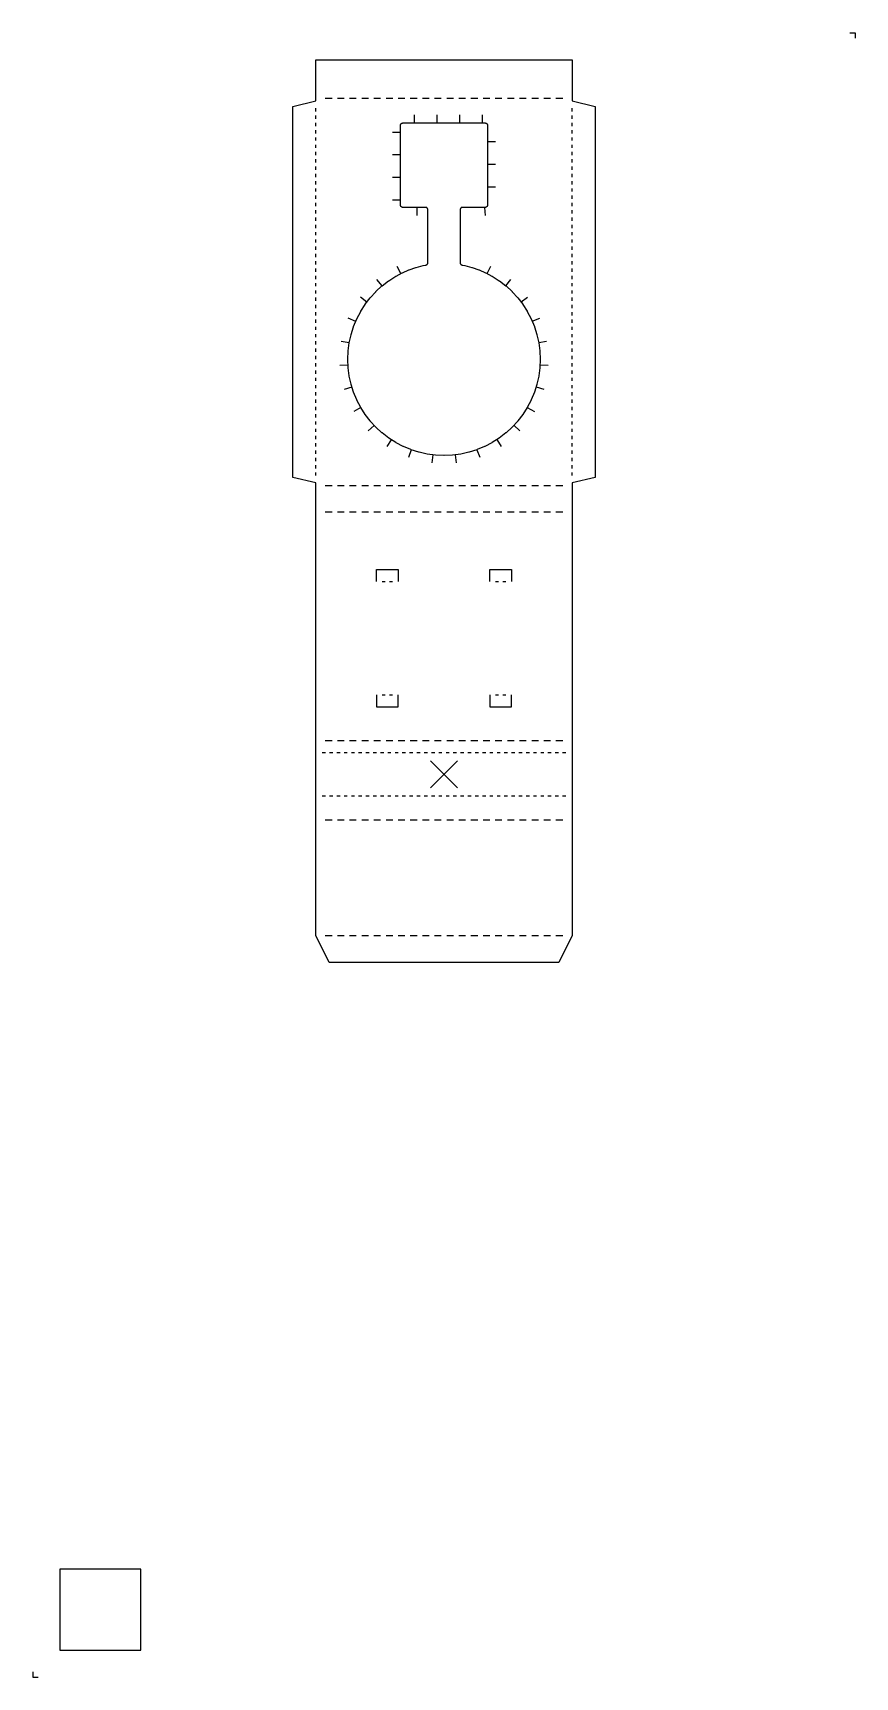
# Model space of a CAD drawing. Extents: x 0 to 305, y 0 to 610.
import ezdxf

# ---------------------------------------------------------------- set-up
doc = ezdxf.new("R2010")
doc.units = 0
for name, color, linetype in [('FALZ_BERG_PERFO', 1, 'Continuous'), ('FALZ_TAL_PERFO', 1, 'Continuous'), ('KONTROLLE_30MM', 7, 'Continuous'), ('SCHNEIDEN', 1, 'Continuous'), ('SEITENECKEN', 7, 'Continuous')]:
    doc.layers.add(name, color=color, linetype=linetype)

msp = doc.modelspace()

# ---------------------------------------------------------------- linework, layer by layer
at = {"layer": 'FALZ_BERG_PERFO', "color": 1}
for points in [[(108.4, 585.35), (110.9, 585.35)], [(112.9, 585.35), (115.4, 585.35)], [(117.4, 585.35), (119.9, 585.35)], [(121.9, 585.35), (124.4, 585.35)], [(126.4, 585.35), (128.9, 585.35)], [(130.9, 585.35), (133.4, 585.35)], [(135.4, 585.35), (137.9, 585.35)], [(139.9, 585.35), (142.4, 585.35)], [(144.4, 585.35), (146.9, 585.35)], [(148.9, 585.35), (151.4, 585.35)], [(153.4, 585.35), (155.9, 585.35)], [(157.9, 585.35), (160.4, 585.35)], [(162.4, 585.35), (164.9, 585.35)], [(166.9, 585.35), (169.4, 585.35)], [(171.4, 585.35), (173.9, 585.35)], [(175.9, 585.35), (178.4, 585.35)], [(180.4, 585.35), (182.9, 585.35)], [(184.9, 585.35), (187.4, 585.35)], [(189.4, 585.35), (191.9, 585.35)], [(193.9, 585.35), (196.4, 585.35)], [(108.4, 441.75), (110.9, 441.75)], [(112.9, 441.75), (115.4, 441.75)], [(117.4, 441.75), (119.9, 441.75)], [(121.9, 441.75), (124.4, 441.75)], [(126.4, 441.75), (128.9, 441.75)], [(130.9, 441.75), (133.4, 441.75)], [(135.4, 441.75), (137.9, 441.75)], [(139.9, 441.75), (142.4, 441.75)], [(144.4, 441.75), (146.9, 441.75)], [(148.9, 441.75), (151.4, 441.75)], [(153.4, 441.75), (155.9, 441.75)], [(157.9, 441.75), (160.4, 441.75)], [(162.4, 441.75), (164.9, 441.75)], [(166.9, 441.75), (169.4, 441.75)], [(171.4, 441.75), (173.9, 441.75)], [(175.9, 441.75), (178.4, 441.75)], [(180.4, 441.75), (182.9, 441.75)], [(184.9, 441.75), (187.4, 441.75)], [(189.4, 441.75), (191.9, 441.75)], [(193.9, 441.75), (196.4, 441.75)], [(108.4, 432), (110.9, 432)], [(112.9, 432), (115.4, 432)], [(117.4, 432), (119.9, 432)], [(121.9, 432), (124.4, 432)], [(126.4, 432), (128.9, 432)], [(130.9, 432), (133.4, 432)], [(135.4, 432), (137.9, 432)], [(139.9, 432), (142.4, 432)], [(144.4, 432), (146.9, 432)], [(148.9, 432), (151.4, 432)], [(153.4, 432), (155.9, 432)], [(157.9, 432), (160.4, 432)], [(162.4, 432), (164.9, 432)], [(166.9, 432), (169.4, 432)], [(171.4, 432), (173.9, 432)], [(175.9, 432), (178.4, 432)], [(180.4, 432), (182.9, 432)], [(184.9, 432), (187.4, 432)], [(189.4, 432), (191.9, 432)], [(193.9, 432), (196.4, 432)], [(108.4, 347.2), (110.9, 347.2)], [(112.9, 347.2), (115.4, 347.2)], [(117.4, 347.2), (119.9, 347.2)], [(121.9, 347.2), (124.4, 347.2)], [(126.4, 347.2), (128.9, 347.2)], [(130.9, 347.2), (133.4, 347.2)], [(135.4, 347.2), (137.9, 347.2)], [(139.9, 347.2), (142.4, 347.2)], [(144.4, 347.2), (146.9, 347.2)], [(148.9, 347.2), (151.4, 347.2)], [(153.4, 347.2), (155.9, 347.2)], [(157.9, 347.2), (160.4, 347.2)], [(162.4, 347.2), (164.9, 347.2)], [(166.9, 347.2), (169.4, 347.2)], [(171.4, 347.2), (173.9, 347.2)], [(175.9, 347.2), (178.4, 347.2)], [(180.4, 347.2), (182.9, 347.2)], [(184.9, 347.2), (187.4, 347.2)], [(189.4, 347.2), (191.9, 347.2)], [(193.9, 347.2), (196.4, 347.2)], [(108.4, 317.8), (110.9, 317.8)], [(112.9, 317.8), (115.4, 317.8)], [(117.4, 317.8), (119.9, 317.8)], [(121.9, 317.8), (124.4, 317.8)], [(126.4, 317.8), (128.9, 317.8)], [(130.9, 317.8), (133.4, 317.8)], [(135.4, 317.8), (137.9, 317.8)], [(139.9, 317.8), (142.4, 317.8)], [(144.4, 317.8), (146.9, 317.8)], [(148.9, 317.8), (151.4, 317.8)], [(153.4, 317.8), (155.9, 317.8)], [(157.9, 317.8), (160.4, 317.8)], [(162.4, 317.8), (164.9, 317.8)], [(166.9, 317.8), (169.4, 317.8)], [(171.4, 317.8), (173.9, 317.8)], [(175.9, 317.8), (178.4, 317.8)], [(180.4, 317.8), (182.9, 317.8)], [(184.9, 317.8), (187.4, 317.8)], [(189.4, 317.8), (191.9, 317.8)], [(193.9, 317.8), (196.4, 317.8)], [(108.4, 275), (110.9, 275)], [(112.9, 275), (115.4, 275)], [(117.4, 275), (119.9, 275)], [(121.9, 275), (124.4, 275)], [(126.4, 275), (128.9, 275)], [(130.9, 275), (133.4, 275)], [(135.4, 275), (137.9, 275)], [(139.9, 275), (142.4, 275)], [(144.4, 275), (146.9, 275)], [(148.9, 275), (151.4, 275)], [(153.4, 275), (155.9, 275)], [(157.9, 275), (160.4, 275)], [(162.4, 275), (164.9, 275)], [(166.9, 275), (169.4, 275)], [(171.4, 275), (173.9, 275)], [(175.9, 275), (178.4, 275)], [(180.4, 275), (182.9, 275)], [(184.9, 275), (187.4, 275)], [(189.4, 275), (191.9, 275)], [(193.9, 275), (196.4, 275)]]:
    msp.add_lwpolyline(points, dxfattribs=at)
at = {"layer": 'FALZ_TAL_PERFO', "color": 1}
for points in [[(104.85, 580.45), (104.85, 581.65)], [(199.95, 580.45), (199.95, 581.65)], [(104.85, 577.75), (104.85, 578.95)], [(104.85, 575.05), (104.85, 576.25)], [(104.85, 572.35), (104.85, 573.55)], [(199.95, 577.75), (199.95, 578.95)], [(199.95, 575.05), (199.95, 576.25)], [(199.95, 572.35), (199.95, 573.55)], [(104.85, 569.65), (104.85, 570.85)], [(104.85, 566.95), (104.85, 568.15)], [(199.95, 569.65), (199.95, 570.85)], [(199.95, 566.95), (199.95, 568.15)], [(104.85, 564.25), (104.85, 565.45)], [(104.85, 561.55), (104.85, 562.75)], [(199.95, 564.25), (199.95, 565.45)], [(199.95, 561.55), (199.95, 562.75)], [(104.85, 558.85), (104.85, 560.05)], [(104.85, 556.15), (104.85, 557.35)], [(199.95, 558.85), (199.95, 560.05)], [(199.95, 556.15), (199.95, 557.35)], [(104.85, 553.45), (104.85, 554.65)], [(104.85, 550.75), (104.85, 551.95)], [(104.85, 548.05), (104.85, 549.25)], [(199.95, 553.45), (199.95, 554.65)], [(199.95, 550.75), (199.95, 551.95)], [(199.95, 548.05), (199.95, 549.25)], [(104.85, 545.35), (104.85, 546.55)], [(104.85, 542.65), (104.85, 543.85)], [(199.95, 545.35), (199.95, 546.55)], [(199.95, 542.65), (199.95, 543.85)], [(104.85, 539.95), (104.85, 541.15)], [(104.85, 537.25), (104.85, 538.45)], [(199.95, 539.95), (199.95, 541.15)], [(199.95, 537.25), (199.95, 538.45)], [(104.85, 534.55), (104.85, 535.75)], [(104.85, 531.85), (104.85, 533.05)], [(199.95, 534.55), (199.95, 535.75)], [(199.95, 531.85), (199.95, 533.05)], [(104.85, 529.15), (104.85, 530.35)], [(104.85, 526.45), (104.85, 527.65)], [(104.85, 523.75), (104.85, 524.95)], [(199.95, 529.15), (199.95, 530.35)], [(199.95, 526.45), (199.95, 527.65)], [(199.95, 523.75), (199.95, 524.95)], [(104.85, 521.05), (104.85, 522.25)], [(104.85, 518.35), (104.85, 519.55)], [(199.95, 521.05), (199.95, 522.25)], [(199.95, 518.35), (199.95, 519.55)], [(104.85, 515.65), (104.85, 516.85)], [(104.85, 512.95), (104.85, 514.15)], [(199.95, 515.65), (199.95, 516.85)], [(199.95, 512.95), (199.95, 514.15)], [(104.85, 510.25), (104.85, 511.45)], [(104.85, 507.55), (104.85, 508.75)], [(104.85, 504.85), (104.85, 506.05)], [(199.95, 510.25), (199.95, 511.45)], [(199.95, 507.55), (199.95, 508.75)], [(199.95, 504.85), (199.95, 506.05)], [(104.85, 502.15), (104.85, 503.35)], [(104.85, 499.45), (104.85, 500.65)], [(199.95, 502.15), (199.95, 503.35)], [(199.95, 499.45), (199.95, 500.65)], [(104.85, 496.75), (104.85, 497.95)], [(104.85, 494.05), (104.85, 495.25)], [(199.95, 496.75), (199.95, 497.95)], [(199.95, 494.05), (199.95, 495.25)], [(104.85, 491.35), (104.85, 492.55)], [(104.85, 488.65), (104.85, 489.85)], [(199.95, 491.35), (199.95, 492.55)], [(199.95, 488.65), (199.95, 489.85)], [(104.85, 485.95), (104.85, 487.15)], [(104.85, 483.25), (104.85, 484.45)], [(104.85, 480.55), (104.85, 481.75)], [(199.95, 485.95), (199.95, 487.15)], [(199.95, 483.25), (199.95, 484.45)], [(199.95, 480.55), (199.95, 481.75)], [(104.85, 477.85), (104.85, 479.05)], [(104.85, 475.15), (104.85, 476.35)], [(199.95, 477.85), (199.95, 479.05)], [(199.95, 475.15), (199.95, 476.35)], [(104.85, 472.45), (104.85, 473.65)], [(104.85, 469.75), (104.85, 470.95)], [(199.95, 472.45), (199.95, 473.65)], [(199.95, 469.75), (199.95, 470.95)], [(104.85, 467.05), (104.85, 468.25)], [(104.85, 464.35), (104.85, 465.55)], [(199.95, 467.05), (199.95, 468.25)], [(199.95, 464.35), (199.95, 465.55)], [(104.85, 461.65), (104.85, 462.85)], [(104.85, 458.95), (104.85, 460.15)], [(104.85, 456.25), (104.85, 457.45)], [(199.95, 461.65), (199.95, 462.85)], [(199.95, 458.95), (199.95, 460.15)], [(199.95, 456.25), (199.95, 457.45)], [(104.85, 453.55), (104.85, 454.75)], [(104.85, 450.85), (104.85, 452.05)], [(199.95, 453.55), (199.95, 454.75)], [(199.95, 450.85), (199.95, 452.05)], [(104.85, 448.15), (104.85, 449.35)], [(104.85, 445.45), (104.85, 446.65)], [(199.95, 448.15), (199.95, 449.35)], [(199.95, 445.45), (199.95, 446.65)], [(129.45, 406.2), (130.65, 406.2)], [(132.15, 406.2), (133.35, 406.2)], [(171.45, 406.2), (172.65, 406.2)], [(174.15, 406.2), (175.35, 406.2)], [(129.45, 364.2), (130.65, 364.2)], [(132.15, 364.2), (133.35, 364.2)], [(171.45, 364.2), (172.65, 364.2)], [(174.15, 364.2), (175.35, 364.2)], [(107.25, 342.75), (108.45, 342.75)], [(109.95, 342.75), (111.15, 342.75)], [(112.65, 342.75), (113.85, 342.75)], [(115.35, 342.75), (116.55, 342.75)], [(118.05, 342.75), (119.25, 342.75)], [(120.75, 342.75), (121.95, 342.75)], [(123.45, 342.75), (124.65, 342.75)], [(126.15, 342.75), (127.35, 342.75)], [(128.85, 342.75), (130.05, 342.75)], [(131.55, 342.75), (132.75, 342.75)], [(134.25, 342.75), (135.45, 342.75)], [(136.95, 342.75), (138.15, 342.75)], [(139.65, 342.75), (140.85, 342.75)], [(142.35, 342.75), (143.55, 342.75)], [(145.05, 342.75), (146.25, 342.75)], [(147.75, 342.75), (148.95, 342.75)], [(150.45, 342.75), (151.65, 342.75)], [(153.15, 342.75), (154.35, 342.75)], [(155.85, 342.75), (157.05, 342.75)], [(158.55, 342.75), (159.75, 342.75)], [(161.25, 342.75), (162.45, 342.75)], [(163.95, 342.75), (165.15, 342.75)], [(166.65, 342.75), (167.85, 342.75)], [(169.35, 342.75), (170.55, 342.75)], [(172.05, 342.75), (173.25, 342.75)], [(174.75, 342.75), (175.95, 342.75)], [(177.45, 342.75), (178.65, 342.75)], [(180.15, 342.75), (181.35, 342.75)], [(182.85, 342.75), (184.05, 342.75)], [(185.55, 342.75), (186.75, 342.75)], [(188.25, 342.75), (189.45, 342.75)], [(190.95, 342.75), (192.15, 342.75)], [(193.65, 342.75), (194.85, 342.75)], [(196.35, 342.75), (197.55, 342.75)], [(107.25, 326.75), (108.45, 326.75)], [(109.95, 326.75), (111.15, 326.75)], [(112.65, 326.75), (113.85, 326.75)], [(115.35, 326.75), (116.55, 326.75)], [(118.05, 326.75), (119.25, 326.75)], [(120.75, 326.75), (121.95, 326.75)], [(123.45, 326.75), (124.65, 326.75)], [(126.15, 326.75), (127.35, 326.75)], [(128.85, 326.75), (130.05, 326.75)], [(131.55, 326.75), (132.75, 326.75)], [(134.25, 326.75), (135.45, 326.75)], [(136.95, 326.75), (138.15, 326.75)], [(139.65, 326.75), (140.85, 326.75)], [(142.35, 326.75), (143.55, 326.75)], [(145.05, 326.75), (146.25, 326.75)], [(147.75, 326.75), (148.95, 326.75)], [(150.45, 326.75), (151.65, 326.75)], [(153.15, 326.75), (154.35, 326.75)], [(155.85, 326.75), (157.05, 326.75)], [(158.55, 326.75), (159.75, 326.75)], [(161.25, 326.75), (162.45, 326.75)], [(163.95, 326.75), (165.15, 326.75)], [(166.65, 326.75), (167.85, 326.75)], [(169.35, 326.75), (170.55, 326.75)], [(172.05, 326.75), (173.25, 326.75)], [(174.75, 326.75), (175.95, 326.75)], [(177.45, 326.75), (178.65, 326.75)], [(180.15, 326.75), (181.35, 326.75)], [(182.85, 326.75), (184.05, 326.75)], [(185.55, 326.75), (186.75, 326.75)], [(188.25, 326.75), (189.45, 326.75)], [(190.95, 326.75), (192.15, 326.75)], [(193.65, 326.75), (194.85, 326.75)], [(196.35, 326.75), (197.55, 326.75)]]:
    msp.add_lwpolyline(points, dxfattribs=at)
at = {"layer": 'KONTROLLE_30MM', "color": 7}
msp.add_lwpolyline([(40, 10), (40, 40), (10, 40), (10, 10)], close=True, dxfattribs=at)
at = {"layer": 'SCHNEIDEN', "color": 1}
for points in [[(96.38, 582.35), (96.38, 582.35), (104.85, 584.35), (104.85, 584.35), (104.85, 584.35), (104.85, 584.35), (104.85, 584.35), (104.85, 584.35), (104.85, 584.35), (104.85, 584.35), (104.85, 584.35), (104.85, 584.35), (104.85, 584.35), (104.85, 584.35), (104.85, 584.35), (104.85, 584.35), (104.85, 584.35), (104.85, 599.6), (104.85, 599.6), (104.85, 599.6), (199.95, 599.6), (199.95, 599.6), (199.95, 599.6), (199.95, 584.35), (199.95, 584.35), (199.95, 584.35), (199.95, 584.35), (199.95, 584.35), (199.95, 584.35), (199.95, 584.35), (199.95, 584.35), (199.95, 584.35), (199.95, 584.35), (199.95, 584.35), (199.95, 584.35), (199.95, 584.35), (199.95, 584.35), (199.95, 584.35), (208.42, 582.35), (208.42, 582.35), (208.42, 582.35), (208.42, 444.75), (208.42, 444.75), (208.42, 444.75), (199.95, 442.75), (199.95, 442.75), (199.95, 442.75), (199.95, 442.75), (199.95, 442.75), (199.95, 442.75), (199.95, 442.75), (199.95, 442.75), (199.95, 442.75), (199.95, 442.75), (199.95, 442.75), (199.95, 442.75), (199.95, 442.75), (199.95, 442.75), (199.95, 442.75), (199.95, 275), (199.95, 275), (199.95, 275), (199.95, 275), (199.95, 275), (194.95, 265), (194.95, 265), (194.95, 265), (109.85, 265), (109.85, 265), (109.85, 265), (104.85, 275), (104.85, 275), (104.85, 275), (104.85, 275), (104.85, 275), (104.85, 442.75), (104.85, 442.75), (104.85, 442.75), (104.85, 442.75), (104.85, 442.75), (104.85, 442.75), (104.85, 442.75), (104.85, 442.75), (104.85, 442.75), (104.85, 442.75), (104.85, 442.75), (104.85, 442.75), (104.85, 442.75), (104.85, 442.75), (104.85, 442.75), (96.38, 444.75), (96.38, 444.75), (96.38, 444.75), (96.38, 582.35)], [(149.31, 453.04), (149.24, 453.04), (146.21, 453.44), (146.14, 453.46), (143.16, 454.12), (143.1, 454.14), (140.2, 455.05), (140.13, 455.08), (137.34, 456.24), (137.28, 456.27), (134.61, 457.66), (134.55, 457.7), (131.95, 459.35), (131.89, 459.39), (129.47, 461.26), (129.41, 461.3), (127.17, 463.37), (127.12, 463.42), (125.08, 465.65), (125.03, 465.71), (123.2, 468.1), (123.16, 468.16), (121.55, 470.7), (121.51, 470.76), (120.1, 473.46), (120.07, 473.53), (118.91, 476.34), (118.89, 476.4), (117.97, 479.3), (117.95, 479.37), (117.3, 482.33), (117.29, 482.4), (116.89, 485.41), (116.88, 485.48), (116.75, 488.52), (116.75, 488.58), (116.88, 491.59), (116.89, 491.66), (117.28, 494.66), (117.29, 494.72), (117.94, 497.68), (117.96, 497.75), (118.87, 500.65), (118.89, 500.72), (120.06, 503.55), (120.09, 503.61), (121.51, 506.34), (121.55, 506.4), (123.14, 508.92), (123.18, 508.97), (125, 511.36), (125.05, 511.41), (127.08, 513.65), (127.13, 513.7), (129.38, 515.77), (129.43, 515.81), (131.87, 517.69), (131.93, 517.73), (134.55, 519.41), (134.61, 519.44), (136.93, 520.67), (136.99, 520.7), (139.42, 521.75), (139.48, 521.78), (142, 522.65), (142.06, 522.67), (144.66, 523.35), (144.72, 523.36), (145.72, 523.54), (145.82, 523.57), (145.89, 523.59), (145.97, 523.62), (146.04, 523.66), (146.1, 523.71), (146.16, 523.76), (146.21, 523.82), (146.26, 523.89), (146.3, 523.95), (146.34, 524.02), (146.36, 524.1), (146.38, 524.18), (146.4, 524.25), (146.4, 524.35), (146.4, 544.08), (146.4, 544.18), (146.38, 544.26), (146.36, 544.33), (146.34, 544.41), (146.3, 544.48), (146.26, 544.54), (146.22, 544.61), (146.17, 544.67), (146.11, 544.72), (146.04, 544.76), (145.98, 544.81), (145.91, 544.84), (145.83, 544.86), (145.76, 544.88), (145.68, 544.9), (145.58, 544.9), (137.18, 544.9), (137.14, 544.9), (137.09, 544.9), (137, 544.91), (136.99, 544.92), (136.91, 544.94), (136.9, 544.94), (136.81, 544.97), (136.8, 544.97), (136.72, 545.01), (136.71, 545.02), (136.63, 545.07), (136.63, 545.07), (136.56, 545.13), (136.55, 545.13), (136.48, 545.2), (136.48, 545.21), (136.42, 545.28), (136.41, 545.29), (136.37, 545.36), (136.36, 545.37), (136.32, 545.45), (136.32, 545.46), (136.29, 545.55), (136.29, 545.56), (136.27, 545.64), (136.26, 545.66), (136.25, 545.74), (136.25, 545.79), (136.25, 545.83), (136.25, 575.27), (136.25, 575.31), (136.25, 575.36), (136.26, 575.45), (136.27, 575.46), (136.29, 575.54), (136.29, 575.55), (136.32, 575.64), (136.32, 575.65), (136.36, 575.73), (136.37, 575.74), (136.41, 575.82), (136.42, 575.82), (136.48, 575.89), (136.48, 575.9), (136.55, 575.97), (136.56, 575.97), (136.63, 576.03), (136.64, 576.04), (136.71, 576.08), (136.72, 576.09), (136.8, 576.13), (136.81, 576.13), (136.9, 576.16), (136.91, 576.16), (136.99, 576.18), (137.01, 576.19), (137.09, 576.2), (137.14, 576.2), (137.18, 576.2), (167.62, 576.2), (167.66, 576.2), (167.71, 576.2), (167.8, 576.19), (167.81, 576.18), (167.89, 576.16), (167.9, 576.16), (167.99, 576.13), (168, 576.13), (168.08, 576.09), (168.09, 576.08), (168.17, 576.04), (168.17, 576.03), (168.24, 575.97), (168.25, 575.97), (168.32, 575.9), (168.32, 575.89), (168.38, 575.82), (168.39, 575.81), (168.43, 575.74), (168.44, 575.73), (168.48, 575.65), (168.48, 575.64), (168.51, 575.55), (168.51, 575.54), (168.53, 575.46), (168.54, 575.44), (168.55, 575.36), (168.55, 575.31), (168.55, 575.27), (168.55, 545.83), (168.55, 545.79), (168.55, 545.74), (168.54, 545.66), (168.53, 545.64), (168.51, 545.56), (168.51, 545.55), (168.48, 545.46), (168.48, 545.45), (168.44, 545.37), (168.43, 545.36), (168.39, 545.29), (168.38, 545.28), (168.32, 545.21), (168.32, 545.2), (168.25, 545.13), (168.24, 545.13), (168.17, 545.07), (168.17, 545.06), (168.09, 545.02), (168.08, 545.01), (168, 544.97), (167.99, 544.97), (167.9, 544.94), (167.89, 544.94), (167.81, 544.92), (167.79, 544.91), (167.71, 544.9), (167.66, 544.9), (167.62, 544.9), (159.22, 544.9), (159.12, 544.9), (159.04, 544.88), (158.97, 544.86), (158.89, 544.84), (158.82, 544.81), (158.76, 544.76), (158.69, 544.72), (158.63, 544.67), (158.58, 544.61), (158.54, 544.54), (158.5, 544.48), (158.46, 544.41), (158.44, 544.33), (158.42, 544.26), (158.4, 544.18), (158.4, 544.08), (158.4, 524.35), (158.4, 524.25), (158.42, 524.18), (158.44, 524.1), (158.46, 524.02), (158.5, 523.95), (158.54, 523.89), (158.59, 523.82), (158.64, 523.76), (158.7, 523.71), (158.76, 523.66), (158.83, 523.62), (158.91, 523.59), (158.98, 523.57), (159.08, 523.54), (160.08, 523.36), (160.14, 523.35), (162.74, 522.67), (162.8, 522.65), (165.32, 521.78), (165.38, 521.75), (167.81, 520.7), (167.87, 520.67), (170.19, 519.44), (170.25, 519.41), (172.87, 517.73), (172.93, 517.69), (175.37, 515.81), (175.42, 515.77), (177.67, 513.7), (177.72, 513.65), (179.75, 511.41), (179.8, 511.36), (181.62, 508.97), (181.66, 508.92), (183.25, 506.4), (183.29, 506.34), (184.71, 503.61), (184.74, 503.55), (185.91, 500.72), (185.93, 500.65), (186.84, 497.75), (186.86, 497.68), (187.51, 494.72), (187.52, 494.66), (187.91, 491.66), (187.92, 491.59), (188.05, 488.58), (188.05, 488.52), (187.92, 485.48), (187.91, 485.41), (187.51, 482.4), (187.5, 482.33), (186.85, 479.37), (186.83, 479.3), (185.91, 476.4), (185.89, 476.34), (184.73, 473.53), (184.7, 473.46), (183.29, 470.76), (183.25, 470.7), (181.64, 468.16), (181.6, 468.1), (179.77, 465.71), (179.72, 465.65), (177.68, 463.42), (177.63, 463.37), (175.39, 461.3), (175.33, 461.26), (172.91, 459.39), (172.85, 459.35), (170.25, 457.7), (170.19, 457.66), (167.52, 456.27), (167.46, 456.24), (164.67, 455.08), (164.6, 455.05), (161.7, 454.14), (161.64, 454.12), (158.66, 453.46), (158.59, 453.44), (155.56, 453.04), (155.49, 453.04), (152.44, 452.9), (152.36, 452.9)]]:
    msp.add_lwpolyline(points, close=True, dxfattribs=at)
for points in [[(141.52, 576.2), (141.52, 579.2)], [(149.9, 576.2), (149.9, 579.2)], [(158.28, 576.2), (158.28, 579.2)], [(166.65, 576.2), (166.65, 579.2)], [(136.25, 572.71), (133.25, 572.71)], [(168.55, 569.33), (171.55, 569.33)], [(136.25, 564.33), (133.25, 564.33)], [(168.55, 560.96), (171.55, 560.96)], [(136.25, 555.96), (133.25, 555.96)], [(168.55, 552.58), (171.55, 552.58)], [(136.25, 547.58), (133.25, 547.58)], [(142.34, 544.9), (142.34, 541.9)], [(167.46, 544.9), (167.64, 541.91)], [(136.38, 520.38), (134.98, 523.03)], [(168.36, 520.41), (169.76, 523.06)], [(175.28, 515.88), (177.19, 518.19)], [(129.46, 515.83), (127.54, 518.14)], [(123.81, 509.79), (121.42, 511.61)], [(180.95, 509.85), (183.33, 511.67)], [(119.68, 502.63), (116.91, 503.77)], [(185.09, 502.69), (187.87, 503.84)], [(117.29, 494.71), (114.33, 495.23)], [(187.5, 494.77), (190.45, 495.31)], [(116.84, 486.44), (113.84, 486.31)], [(187.96, 486.51), (190.96, 486.38)], [(118.29, 478.3), (115.43, 477.4)], [(186.53, 478.37), (189.4, 477.47)], [(121.55, 470.7), (118.95, 469.19)], [(183.29, 470.76), (185.89, 469.27)], [(126.51, 464.08), (124.3, 462.06)], [(178.33, 464.13), (180.55, 462.11)], [(132.86, 458.77), (131.24, 456.24)], [(172, 458.81), (173.62, 456.28)], [(140.24, 455.04), (139.23, 452.22)], [(148.3, 453.17), (147.91, 450.19)], [(156.57, 453.18), (156.96, 450.2)], [(164.63, 455.06), (165.65, 452.25)], [(127.4, 406.2), (127.4, 410.7), (135.4, 410.7), (135.4, 406.2)], [(169.4, 406.2), (169.4, 410.7), (177.4, 410.7), (177.4, 406.2)], [(127.4, 364.2), (127.4, 359.7), (135.4, 359.7), (135.4, 364.2)], [(169.4, 364.2), (169.4, 359.7), (177.4, 359.7), (177.4, 364.2)], [(147.4, 329.75), (157.4, 339.75)], [(147.4, 339.75), (157.4, 329.75)]]:
    msp.add_lwpolyline(points, dxfattribs=at)
at = {"layer": 'SEITENECKEN', "color": 7}
for points in [[(302.8, 609.6), (304.8, 609.6), (304.8, 607.6)], [(0, 2), (0, 0), (2, 0)]]:
    msp.add_lwpolyline(points, dxfattribs=at)

doc.saveas('drawing.dxf')
